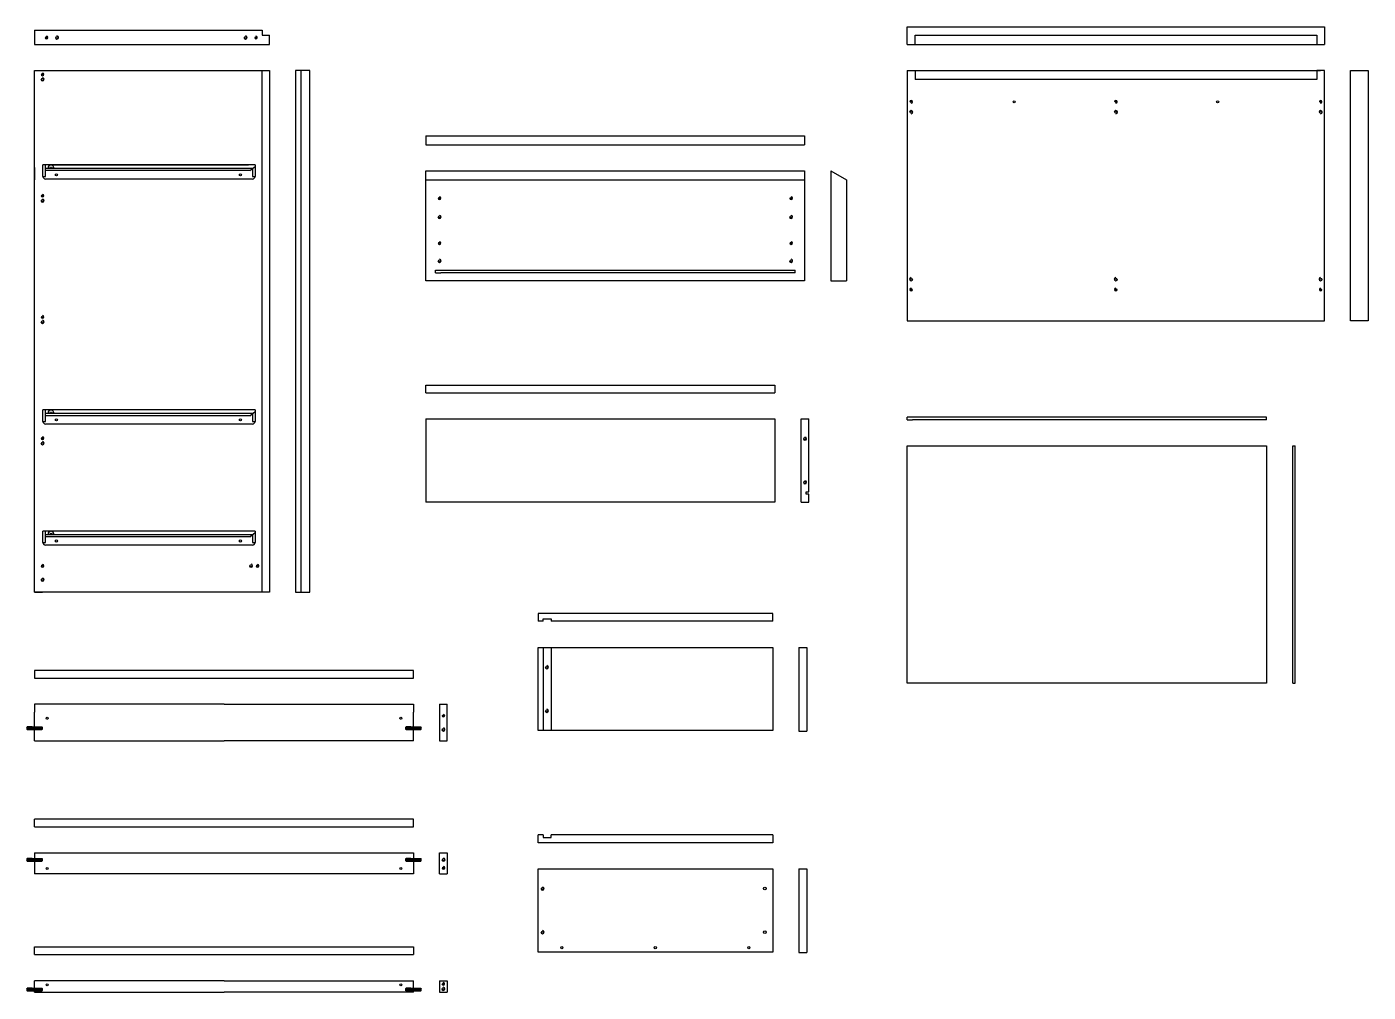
# Model space of a CAD drawing. Header units: millimetres. Extents: x 27 to 920, y -15 to 487.
# Drawn here: x 592 to 849.1, y 301.9 to 487 of the extents above; entities that cross this region are included whole.
import ezdxf

# ---------------------------------------------------------------- set-up
doc = ezdxf.new("R2010")
doc.units = ezdxf.units.MM
doc.layers.add('filatura', color=8, linetype='Continuous')
doc.layers.add('particolari', color=6, linetype='Continuous')

# ---------------------------------------------------------------- blocks, each defined once
blk = doc.blocks.new('cerniera 3')
for p, q in [((217.43, 264.66), (217.43, 266.86)), ((238.2, 266.86), (217.43, 266.86)), ((217.93, 264.66), (217.93, 266.86)), ((238.2, 266.16), (217.93, 266.16)), ((238.2, 265.76), (217.93, 265.76)), ((239, 266.86), (238.2, 266.86)), ((239, 266.16), (238.2, 266.16)), ((239, 265.76), (238.2, 265.76)), ((258.09, 266.86), (239, 266.86)), ((257.59, 266.16), (239, 266.16)), ((257.09, 265.76), (239, 265.76)), ((257.09, 265.76), (258.09, 266.56)), ((257.59, 266.16), (257.59, 264.66)), ((258.09, 266.86), (258.09, 264.66)), ((217.43, 264.66), (217.93, 264.66)), ((238.2, 264.16), (217.93, 264.16)), ((239, 264.16), (238.2, 264.16)), ((257.59, 264.16), (239, 264.16)), ((257.59, 264.66), (258.09, 264.66))]:
    blk.add_line(p, q)
blk.add_circle((218.97, 266.31), 0.15)
for centre, radius, start, end in [((218.97, 266.31), 0.55, 344.1734, 195.8266), ((218.97, 266.31), 0.506, 342.7548, 197.2452), ((217.93, 264.66), 0.5, 180, 270), ((257.59, 264.66), 0.5, 270, 0)]:
    blk.add_arc(centre, radius, start, end)
blk = doc.blocks.new('cerniera')
at = {"layer": 'particolari'}
for centre in [(148.39, 241.53), (148.39, 241.53), (183.66, 241.53), (183.66, 241.53)]:
    blk.add_circle(centre, 0.2, dxfattribs=at)
blk.add_blockref('cerniera 3', (-71.62, -23.43))

msp = doc.modelspace()

# ---------------------------------------------------------------- linework, layer by layer
for p, q in [((593.46, 486.36), (593.46, 483.61)), ((593.46, 486.36), (637.09, 486.36)), ((637.09, 486.36), (637.09, 485.36)), ((760.72, 483.61), (760.72, 486.97)), ((760.72, 486.97), (840.72, 486.97)), ((840.72, 486.97), (840.72, 483.61)), ((593.46, 483.61), (638.46, 483.61)), ((637.09, 485.36), (638.46, 485.36)), ((638.46, 483.61), (638.46, 485.36)), ((760.72, 483.61), (840.72, 483.61)), ((762.22, 483.61), (762.22, 485.36)), ((762.22, 485.36), (839.22, 485.36)), ((839.22, 485.36), (839.22, 483.61)), ((593.46, 378.61), (593.46, 478.61)), ((593.46, 478.61), (638.46, 478.61)), ((637.09, 378.61), (637.09, 478.61)), ((638.46, 478.61), (638.46, 378.61)), ((646.21, 478.61), (643.46, 478.61)), ((643.46, 478.61), (643.46, 378.61)), ((644.46, 478.61), (644.46, 378.61)), ((646.21, 378.61), (646.21, 478.61)), ((760.72, 478.61), (760.72, 430.61)), ((760.72, 478.61), (762.22, 478.61)), ((762.22, 478.61), (762.22, 476.87)), ((762.22, 478.61), (839.22, 478.61)), ((840.72, 478.61), (839.22, 478.61)), ((839.22, 478.61), (839.22, 476.87)), ((839.22, 478.61), (839.97, 478.61)), ((840.72, 430.61), (840.72, 478.61)), ((845.72, 430.61), (845.72, 478.61)), ((845.72, 478.61), (849.08, 478.61)), ((849.08, 478.61), (849.08, 475.61)), ((839.22, 476.87), (762.22, 476.87)), ((849.08, 475.61), (849.08, 430.61)), ((668.46, 466.09), (741.06, 466.09)), ((668.46, 466.09), (668.46, 464.36)), ((741.06, 466.09), (741.06, 464.36)), ((668.46, 464.36), (741.06, 464.36)), ((597.07, 460.5), (634.46, 460.5)), ((593.46, 460.01), (593.46, 457.66)), ((668.46, 438.31), (668.46, 459.36)), ((668.46, 459.36), (741.06, 459.36)), ((741.06, 459.36), (741.06, 438.31)), ((746.06, 459.36), (749.06, 457.63)), ((746.06, 459.36), (746.06, 438.31)), ((668.46, 457.63), (741.06, 457.63)), ((749.06, 457.63), (749.06, 438.31)), ((670.31, 440.11), (670.31, 440.31)), ((670.31, 440.31), (739.21, 440.31)), ((670.31, 440.01), (670.31, 440.11)), ((670.31, 439.81), (670.31, 440.01)), ((670.31, 439.81), (671.31, 439.81)), ((738.21, 439.81), (671.31, 439.81)), ((739.21, 439.81), (738.21, 439.81)), ((739.21, 440.01), (739.21, 440.31)), ((739.21, 439.81), (739.21, 440.01)), ((741.06, 438.31), (668.46, 438.31)), ((746.06, 438.31), (749.06, 438.31)), ((760.72, 430.61), (840.72, 430.61)), ((849.08, 430.61), (845.72, 430.61)), ((668.46, 418.31), (735.36, 418.31)), ((668.46, 416.81), (668.46, 418.31)), ((668.46, 416.81), (735.36, 416.81)), ((735.36, 418.31), (735.36, 416.81)), ((668.46, 411.81), (735.36, 411.81)), ((668.46, 411.81), (668.46, 395.86)), ((735.36, 411.81), (735.36, 395.86)), ((740.36, 395.86), (740.36, 411.81)), ((740.36, 411.81), (741.86, 411.81)), ((741.86, 397.86), (741.86, 411.81)), ((760.72, 411.63), (760.72, 412.13)), ((829.61, 412.13), (760.72, 412.13)), ((760.72, 411.63), (761.72, 411.63)), ((828.61, 411.63), (761.72, 411.63)), ((829.61, 411.63), (828.61, 411.63)), ((829.61, 411.93), (829.61, 412.13)), ((829.61, 411.83), (829.61, 411.93)), ((829.61, 411.63), (829.61, 411.83)), ((760.72, 406.63), (829.61, 406.63)), ((760.72, 361.13), (760.72, 406.63)), ((829.61, 406.63), (829.61, 361.13)), ((834.61, 361.13), (834.61, 406.63)), ((834.61, 406.63), (835.11, 406.63)), ((835.11, 361.13), (835.11, 406.63)), ((741.36, 397.36), (741.36, 397.86)), ((741.36, 397.86), (741.86, 397.86)), ((741.86, 397.36), (741.36, 397.36)), ((741.86, 395.86), (741.86, 397.36)), ((735.36, 395.86), (668.46, 395.86)), ((740.36, 395.86), (741.86, 395.86)), ((638.46, 378.61), (593.46, 378.61)), ((593.46, 378.61), (594.96, 378.61)), ((643.46, 378.61), (646.21, 378.61)), ((734.95, 374.51), (689.95, 374.51)), ((689.95, 374.51), (689.95, 373.01)), ((690.95, 373.01), (689.95, 373.01)), ((690.95, 373.01), (690.95, 373.51)), ((690.95, 373.51), (692.45, 373.51)), ((692.45, 373.51), (692.45, 373.01)), ((734.95, 373.01), (692.45, 373.01)), ((734.95, 373.01), (734.95, 374.51)), ((689.95, 368.01), (734.95, 368.01)), ((689.95, 352.06), (689.95, 368.01)), ((690.95, 368.01), (690.95, 352.06)), ((692.45, 368.01), (692.45, 352.06)), ((734.95, 368.01), (734.95, 352.06)), ((739.95, 368.01), (741.45, 368.01)), ((739.95, 368.01), (739.95, 351.97)), ((741.45, 368.01), (741.45, 351.97)), ((666.06, 363.61), (593.46, 363.61)), ((593.46, 363.61), (593.46, 362.11)), ((666.06, 362.11), (666.06, 363.61)), ((593.46, 362.11), (666.06, 362.11)), ((829.61, 361.13), (760.72, 361.13)), ((834.61, 361.13), (835.11, 361.13)), ((629.76, 357.11), (593.46, 357.11)), ((593.46, 357.11), (593.46, 355.61)), ((593.46, 352.76), (593.46, 355.61)), ((629.76, 357.11), (666.06, 357.11)), ((666.06, 357.11), (666.06, 355.61)), ((666.06, 352.76), (666.06, 355.61)), ((671.06, 357.11), (671.06, 350.11)), ((671.06, 357.11), (672.56, 357.11)), ((672.56, 350.11), (672.56, 357.11)), ((593.46, 350.11), (593.46, 352.26)), ((666.06, 350.11), (666.06, 352.26)), ((593.46, 350.11), (629.76, 350.11)), ((666.06, 350.11), (629.76, 350.11)), ((671.06, 350.11), (672.56, 350.11)), ((734.95, 352.06), (689.95, 352.06)), ((739.95, 351.97), (741.45, 351.97)), ((666.06, 335.11), (593.46, 335.11)), ((593.46, 333.61), (593.46, 335.11)), ((666.06, 333.61), (666.06, 335.11)), ((593.46, 333.61), (666.06, 333.61)), ((690.95, 332.06), (689.95, 332.06)), ((689.95, 330.56), (689.95, 332.06)), ((690.95, 332.06), (690.95, 331.56)), ((734.95, 332.06), (692.45, 332.06)), ((692.45, 331.56), (692.45, 332.06)), ((734.95, 332.06), (734.95, 330.56)), ((734.95, 330.56), (689.95, 330.56)), ((690.95, 331.56), (692.45, 331.56)), ((593.46, 328.61), (666.06, 328.61)), ((593.46, 328.61), (593.46, 327.56)), ((593.46, 327.06), (593.46, 324.61)), ((666.06, 328.61), (666.06, 327.56)), ((666.06, 327.06), (666.06, 324.61)), ((671.06, 324.61), (671.06, 328.61)), ((671.06, 328.61), (672.56, 328.61)), ((672.56, 328.61), (672.56, 324.61)), ((666.06, 324.61), (593.46, 324.61)), ((671.06, 324.61), (672.56, 324.61)), ((689.95, 325.56), (734.95, 325.56)), ((689.95, 309.61), (689.95, 325.56)), ((734.95, 325.56), (734.95, 309.61)), ((739.95, 325.56), (741.45, 325.56)), ((739.95, 325.56), (739.95, 309.52)), ((741.45, 325.56), (741.45, 309.52)), ((593.46, 309.11), (593.46, 310.61)), ((593.46, 310.61), (666.06, 310.61)), ((593.46, 309.11), (666.06, 309.11)), ((666.06, 310.61), (666.06, 309.11)), ((734.95, 309.61), (689.95, 309.61)), ((739.95, 309.52), (741.45, 309.52)), ((629.76, 304.11), (593.46, 304.11)), ((593.46, 303.81), (593.46, 304.11)), ((593.46, 302.66), (593.46, 303.81)), ((629.76, 304.11), (666.06, 304.11)), ((666.06, 303.81), (666.06, 304.11)), ((666.06, 302.66), (666.06, 303.81)), ((671.06, 304.11), (671.06, 301.91)), ((671.06, 304.11), (672.56, 304.11)), ((672.56, 304.11), (672.56, 301.91)), ((593.46, 301.91), (593.46, 302.16)), ((593.46, 301.91), (629.76, 301.91)), ((666.06, 301.91), (629.76, 301.91)), ((666.06, 301.91), (666.06, 302.16)), ((671.06, 301.91), (672.56, 301.91))]:
    msp.add_line(p, q)
at = {"layer": 'filatura'}
for p, q in [((591.96, 352.66), (594.96, 352.66)), ((594.96, 352.36), (591.96, 352.36)), ((592.06, 352.26), (592.06, 352.76)), ((594.86, 352.26), (594.86, 352.76)), ((664.56, 352.66), (667.56, 352.66)), ((667.56, 352.36), (664.56, 352.36)), ((664.66, 352.26), (664.66, 352.76)), ((667.46, 352.26), (667.46, 352.76)), ((591.96, 327.46), (594.96, 327.46)), ((594.96, 327.16), (591.96, 327.16)), ((592.06, 327.06), (592.06, 327.56)), ((594.86, 327.06), (594.86, 327.56)), ((664.56, 327.46), (667.56, 327.46)), ((667.56, 327.16), (664.56, 327.16)), ((664.66, 327.06), (664.66, 327.56)), ((667.46, 327.06), (667.46, 327.56)), ((591.96, 302.56), (594.96, 302.56)), ((594.96, 302.26), (591.96, 302.26)), ((592.06, 302.16), (592.06, 302.66)), ((594.86, 302.16), (594.86, 302.66)), ((664.56, 302.56), (667.56, 302.56)), ((667.56, 302.26), (664.56, 302.26)), ((664.66, 302.16), (664.66, 302.66)), ((667.46, 302.16), (667.46, 302.66))]:
    msp.add_line(p, q, dxfattribs=at)
for centre, radius, start, end in [((595.74, 484.93), 0.25, 180, 0), ((595.74, 484.93), 0.25, 0, 90), ((597.74, 484.93), 0.3, 180, 90), ((633.89, 484.93), 0.3, 180, 90), ((635.89, 484.93), 0.25, 180, 0), ((635.89, 484.93), 0.25, 0, 90), ((594.96, 476.91), 0.3, 180, 90), ((594.96, 477.86), 0.25, 180, 0), ((594.96, 477.86), 0.25, 0, 90), ((761.47, 470.61), 0.3, 270, 180), ((761.47, 472.61), 0.25, 90, 180), ((761.47, 472.61), 0.25, 270, 90), ((800.72, 470.61), 0.3, 270, 180), ((800.72, 472.61), 0.25, 90, 180), ((800.72, 472.61), 0.25, 270, 90), ((839.97, 470.61), 0.3, 270, 180), ((839.97, 472.61), 0.25, 90, 180), ((839.97, 472.61), 0.25, 270, 90), ((594.96, 453.66), 0.3, 180, 90), ((594.96, 454.61), 0.25, 180, 0), ((594.96, 454.61), 0.25, 0, 90), ((671.06, 454.13), 0.25, 180, 0), ((671.06, 454.13), 0.25, 0, 90), ((738.46, 454.13), 0.25, 180, 0), ((738.46, 454.13), 0.25, 0, 90), ((671.06, 450.53), 0.3, 180, 90), ((738.46, 450.53), 0.3, 180, 90), ((671.06, 445.52), 0.25, 180, 0), ((671.06, 445.52), 0.25, 0, 90), ((738.46, 445.52), 0.25, 180, 0), ((738.46, 445.52), 0.25, 0, 90), ((671.06, 442.11), 0.3, 180, 90), ((738.46, 442.11), 0.3, 180, 90), ((761.47, 438.61), 0.3, 90, 0), ((800.72, 438.61), 0.3, 90, 0), ((839.97, 438.61), 0.3, 90, 0), ((761.47, 436.61), 0.25, 90, 270), ((761.47, 436.61), 0.25, 270, 0), ((800.72, 436.61), 0.25, 90, 270), ((800.72, 436.61), 0.25, 270, 0), ((839.97, 436.61), 0.25, 90, 270), ((839.97, 436.61), 0.25, 270, 0), ((594.96, 430.41), 0.3, 180, 90), ((594.96, 431.36), 0.25, 180, 0), ((594.96, 431.36), 0.25, 0, 90), ((594.96, 407.16), 0.3, 180, 90), ((594.96, 408.11), 0.25, 180, 0), ((594.96, 408.11), 0.25, 0, 90), ((741.11, 408.02), 0.3, 180, 90), ((741.11, 399.66), 0.3, 180, 90), ((594.96, 383.66), 0.25, 180, 0), ((594.96, 383.66), 0.25, 0, 90), ((634.94, 383.66), 0.3, 180, 90), ((636.19, 383.66), 0.25, 180, 0), ((636.19, 383.66), 0.25, 0, 90), ((594.96, 381.01), 0.3, 180, 90), ((691.65, 364.22), 0.3, 180, 90), ((671.81, 354.93), 0.25, 180, 0), ((671.81, 354.93), 0.25, 0, 90), ((691.65, 355.86), 0.3, 180, 90), ((671.81, 352.28), 0.3, 180, 90), ((671.83, 327.31), 0.3, 180, 90), ((671.83, 325.76), 0.25, 180, 270), ((671.83, 325.76), 0.25, 270, 90), ((690.82, 321.77), 0.3, 180, 90), ((690.82, 313.41), 0.3, 180, 90), ((671.79, 303.5), 0.25, 180, 0), ((671.79, 303.5), 0.25, 0, 90), ((671.79, 302.55), 0.3, 180, 90)]:
    msp.add_arc(centre, radius, start, end, dxfattribs=at)
at = {"layer": 'particolari'}
for p, q in [((591.96, 352.66), (592.06, 352.76)), ((591.96, 352.66), (591.96, 352.36)), ((592.06, 352.26), (591.96, 352.36)), ((592.96, 352.76), (592.06, 352.76)), ((592.06, 352.26), (594.86, 352.26)), ((592.96, 352.76), (594.86, 352.76)), ((594.86, 352.76), (594.96, 352.66)), ((594.86, 352.26), (594.96, 352.36)), ((594.96, 352.36), (594.96, 352.66)), ((664.56, 352.66), (664.66, 352.76)), ((664.56, 352.66), (664.56, 352.36)), ((664.66, 352.26), (664.56, 352.36)), ((665.56, 352.76), (664.66, 352.76)), ((664.66, 352.26), (667.46, 352.26)), ((665.56, 352.76), (667.46, 352.76)), ((667.46, 352.76), (667.56, 352.66)), ((667.46, 352.26), (667.56, 352.36)), ((667.56, 352.36), (667.56, 352.66)), ((591.96, 327.46), (592.06, 327.56)), ((591.96, 327.46), (591.96, 327.16)), ((592.06, 327.06), (591.96, 327.16)), ((592.96, 327.56), (592.06, 327.56)), ((592.06, 327.06), (594.86, 327.06)), ((592.96, 327.56), (594.86, 327.56)), ((594.86, 327.56), (594.96, 327.46)), ((594.86, 327.06), (594.96, 327.16)), ((594.96, 327.16), (594.96, 327.46)), ((664.56, 327.46), (664.66, 327.56)), ((664.56, 327.46), (664.56, 327.16)), ((664.66, 327.06), (664.56, 327.16)), ((665.56, 327.56), (664.66, 327.56)), ((664.66, 327.06), (667.46, 327.06)), ((665.56, 327.56), (667.46, 327.56)), ((667.46, 327.56), (667.56, 327.46)), ((667.46, 327.06), (667.56, 327.16)), ((667.56, 327.16), (667.56, 327.46)), ((591.96, 302.56), (592.06, 302.66)), ((591.96, 302.56), (591.96, 302.26)), ((592.06, 302.16), (591.96, 302.26)), ((592.96, 302.66), (592.06, 302.66)), ((592.06, 302.16), (594.86, 302.16)), ((592.96, 302.66), (594.86, 302.66)), ((594.86, 302.66), (594.96, 302.56)), ((594.86, 302.16), (594.96, 302.26)), ((594.96, 302.26), (594.96, 302.56)), ((664.56, 302.56), (664.66, 302.66)), ((664.56, 302.56), (664.56, 302.26)), ((664.66, 302.16), (664.56, 302.26)), ((665.56, 302.66), (664.66, 302.66)), ((664.66, 302.16), (667.46, 302.16)), ((665.56, 302.66), (667.46, 302.66)), ((667.46, 302.66), (667.56, 302.56)), ((667.46, 302.16), (667.56, 302.26)), ((667.56, 302.26), (667.56, 302.56))]:
    msp.add_line(p, q, dxfattribs=at)
for centre, radius in [((595.74, 484.93), 0.15), ((595.74, 484.93), 0.15), ((597.74, 484.93), 0.2), ((597.74, 484.93), 0.2), ((633.89, 484.93), 0.2), ((633.89, 484.93), 0.2), ((635.89, 484.93), 0.15), ((635.89, 484.93), 0.15), ((594.96, 476.91), 0.2), ((594.96, 476.91), 0.2), ((594.96, 477.86), 0.15), ((594.96, 477.86), 0.15), ((761.47, 470.61), 0.2), ((761.47, 470.61), 0.2), ((761.47, 472.61), 0.15), ((761.47, 472.61), 0.15), ((781.22, 472.61), 0.2), ((781.22, 472.61), 0.2), ((800.72, 470.61), 0.2), ((800.72, 470.61), 0.2), ((800.72, 472.61), 0.15), ((800.72, 472.61), 0.15), ((820.22, 472.61), 0.2), ((820.22, 472.61), 0.2), ((839.97, 470.61), 0.2), ((839.97, 470.61), 0.2), ((839.97, 472.61), 0.15), ((839.97, 472.61), 0.15), ((594.96, 453.66), 0.2), ((594.96, 453.66), 0.2), ((594.96, 454.61), 0.15), ((594.96, 454.61), 0.15), ((671.06, 454.13), 0.15), ((671.06, 454.13), 0.15), ((738.46, 454.13), 0.15), ((738.46, 454.13), 0.15), ((671.06, 450.53), 0.2), ((671.06, 450.53), 0.2), ((738.46, 450.53), 0.2), ((738.46, 450.53), 0.2), ((671.06, 445.52), 0.15), ((671.06, 445.52), 0.15), ((738.46, 445.52), 0.15), ((738.46, 445.52), 0.15), ((671.06, 442.11), 0.2), ((671.06, 442.11), 0.2), ((738.46, 442.11), 0.2), ((738.46, 442.11), 0.2), ((761.47, 438.61), 0.2), ((761.47, 438.61), 0.2), ((800.72, 438.61), 0.2), ((800.72, 438.61), 0.2), ((839.97, 438.61), 0.2), ((839.97, 438.61), 0.2), ((761.47, 436.61), 0.15), ((761.47, 436.61), 0.15), ((800.72, 436.61), 0.15), ((800.72, 436.61), 0.15), ((839.97, 436.61), 0.15), ((839.97, 436.61), 0.15), ((594.96, 430.41), 0.2), ((594.96, 430.41), 0.2), ((594.96, 431.36), 0.15), ((594.96, 431.36), 0.15), ((594.96, 407.16), 0.2), ((594.96, 407.16), 0.2), ((594.96, 408.11), 0.15), ((594.96, 408.11), 0.15), ((741.11, 408.02), 0.2), ((741.11, 408.02), 0.2), ((741.11, 399.66), 0.2), ((741.11, 399.66), 0.2), ((594.96, 383.66), 0.15), ((594.96, 383.66), 0.15), ((634.94, 383.66), 0.2), ((636.19, 383.66), 0.15), ((594.96, 381.01), 0.2), ((691.65, 364.22), 0.2), ((691.65, 364.22), 0.2), ((671.81, 354.93), 0.15), ((671.81, 354.93), 0.15), ((691.65, 355.86), 0.2), ((691.65, 355.86), 0.2), ((595.87, 354.42), 0.2), ((595.87, 354.42), 0.2), ((663.66, 354.42), 0.2), ((663.66, 354.42), 0.2), ((671.81, 352.28), 0.2), ((671.83, 327.31), 0.2), ((595.87, 325.63), 0.2), ((595.87, 325.63), 0.2), ((663.66, 325.63), 0.2), ((663.66, 325.63), 0.2), ((671.83, 325.76), 0.15), ((690.82, 321.77), 0.2), ((690.82, 321.77), 0.2), ((733.44, 321.77), 0.262), ((733.44, 321.77), 0.262), ((690.82, 313.41), 0.2), ((690.82, 313.41), 0.2), ((733.44, 313.41), 0.262), ((733.44, 313.41), 0.262), ((694.53, 310.44), 0.2), ((694.53, 310.44), 0.2), ((712.43, 310.44), 0.2), ((712.43, 310.44), 0.2), ((730.37, 310.44), 0.2), ((730.37, 310.44), 0.2), ((595.87, 303.31), 0.2), ((595.87, 303.31), 0.2), ((663.66, 303.31), 0.2), ((663.66, 303.31), 0.2), ((671.79, 303.5), 0.15), ((671.79, 303.5), 0.15), ((671.79, 302.55), 0.2), ((671.79, 302.55), 0.2)]:
    msp.add_circle(centre, radius, dxfattribs=at)

# ---------------------------------------------------------------- block references
for p in [(449.24, 217.07), (449.24, 170.1), (449.24, 146.88)]:
    msp.add_blockref('cerniera', p)

doc.saveas('drawing.dxf')
